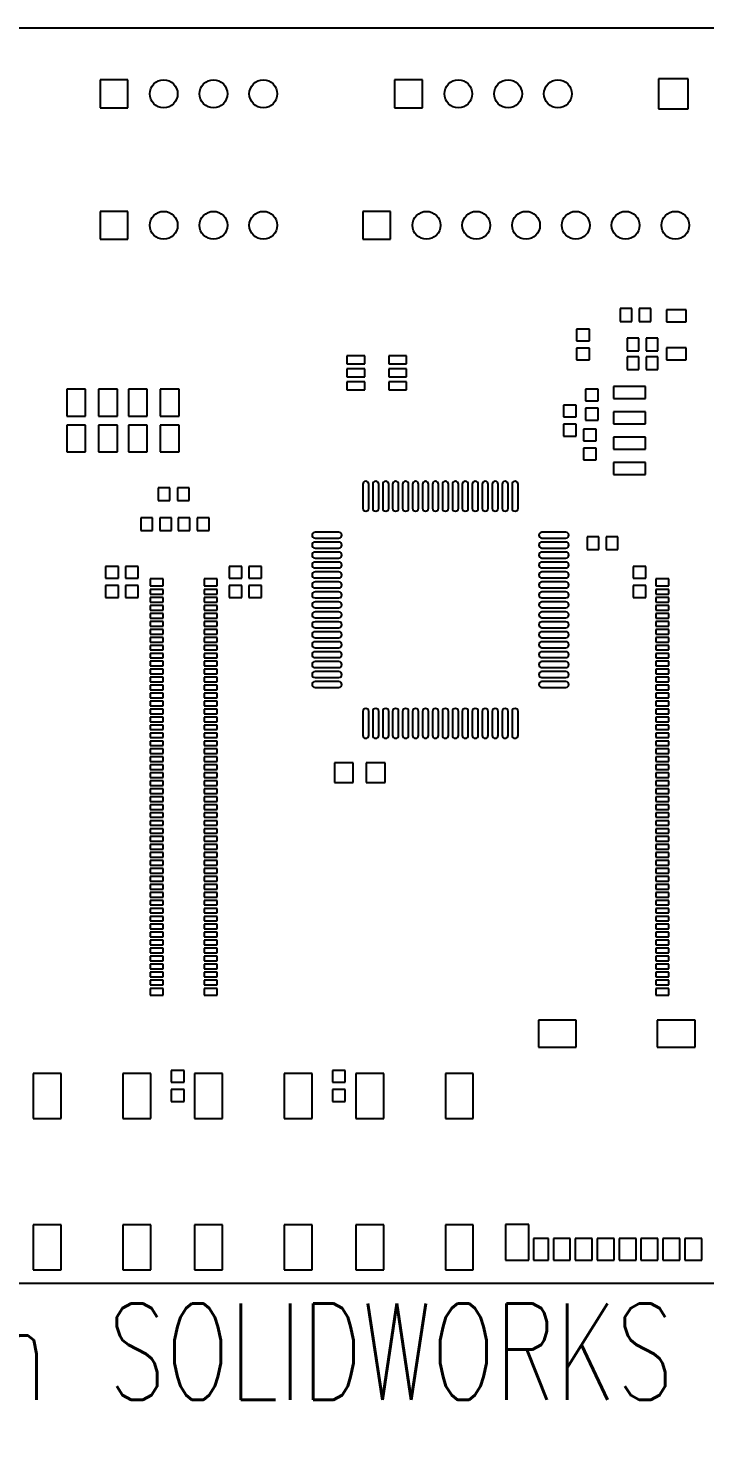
# Model space of a CAD drawing. Header units: millimetres. Extents: x -136 to 15, y -7 to 63.
# Drawn here: x -91.5 to -57.5, y -7.5 to 63 of the extents above; entities that cross this region are included whole.
import ezdxf

# ---------------------------------------------------------------- set-up
doc = ezdxf.new("R2010")
doc.units = ezdxf.units.MM
doc.styles.add('SLDTEXTSTYLE0', font='TXT', dxfattribs={"width": 0.7, "bigfont": 'bigfont'})

msp = doc.modelspace()

# ---------------------------------------------------------------- linework, layer by layer
at = {"color": 7, "linetype": 'Continuous', "lineweight": 25}
for p, q in [((-44.03, 63), (-99.604, 63.001)), ((-87.9, 60.4), (-87.9, 59)), ((-86.5, 60.4), (-87.9, 60.4)), ((-86.5, 59), (-86.5, 60.4)), ((-73.1, 60.4), (-73.1, 59)), ((-71.7, 60.4), (-73.1, 60.4)), ((-71.7, 59), (-71.7, 60.4)), ((-59.85, 60.45), (-59.85, 58.95)), ((-58.35, 60.45), (-59.85, 60.45)), ((-58.35, 58.95), (-58.35, 60.45)), ((-87.9, 59), (-86.5, 59)), ((-73.1, 59), (-71.7, 59)), ((-59.85, 58.95), (-58.35, 58.95)), ((-87.9, 53.8), (-87.9, 52.4)), ((-86.5, 53.8), (-87.9, 53.8)), ((-86.5, 52.4), (-86.5, 53.8)), ((-74.7, 53.8), (-74.7, 52.4)), ((-73.3, 53.8), (-74.7, 53.8)), ((-73.3, 52.4), (-73.3, 53.8)), ((-87.9, 52.4), (-86.5, 52.4)), ((-74.7, 52.4), (-73.3, 52.4)), ((-61.185, 48.92), (-61.775, 48.92)), ((-61.775, 48.92), (-61.775, 48.28)), ((-61.185, 48.28), (-61.185, 48.92)), ((-60.225, 48.92), (-60.815, 48.92)), ((-60.815, 48.92), (-60.815, 48.28)), ((-60.225, 48.28), (-60.225, 48.92)), ((-59.45, 48.85), (-59.45, 48.25)), ((-58.45, 48.85), (-59.45, 48.85)), ((-58.45, 48.25), (-58.45, 48.85)), ((-61.775, 48.28), (-61.185, 48.28)), ((-60.815, 48.28), (-60.225, 48.28)), ((-59.45, 48.25), (-58.45, 48.25)), ((-63.96, 47.895), (-63.96, 47.305)), ((-63.32, 47.895), (-63.96, 47.895)), ((-63.96, 47.305), (-63.32, 47.305)), ((-63.32, 47.305), (-63.32, 47.895)), ((-60.835, 47.44), (-61.425, 47.44)), ((-61.425, 47.44), (-61.425, 46.8)), ((-60.835, 46.8), (-60.835, 47.44)), ((-59.875, 47.44), (-60.465, 47.44)), ((-60.465, 47.44), (-60.465, 46.8)), ((-59.875, 46.8), (-59.875, 47.44)), ((-75.5, 46.55), (-75.5, 46.15)), ((-74.6, 46.55), (-75.5, 46.55)), ((-74.6, 46.15), (-74.6, 46.55)), ((-73.4, 46.55), (-73.4, 46.15)), ((-72.5, 46.55), (-73.4, 46.55)), ((-72.5, 46.15), (-72.5, 46.55)), ((-63.96, 46.935), (-63.96, 46.345)), ((-63.32, 46.935), (-63.96, 46.935)), ((-63.32, 46.345), (-63.32, 46.935)), ((-61.425, 46.8), (-60.835, 46.8)), ((-60.465, 46.8), (-59.875, 46.8)), ((-59.45, 46.95), (-59.45, 46.35)), ((-58.45, 46.95), (-59.45, 46.95)), ((-58.45, 46.35), (-58.45, 46.95)), ((-75.5, 46.15), (-74.6, 46.15)), ((-75.5, 45.9), (-75.5, 45.5)), ((-74.6, 45.9), (-75.5, 45.9)), ((-74.6, 45.5), (-74.6, 45.9)), ((-73.4, 46.15), (-72.5, 46.15)), ((-73.4, 45.9), (-73.4, 45.5)), ((-72.5, 45.9), (-73.4, 45.9)), ((-72.5, 45.5), (-72.5, 45.9)), ((-63.96, 46.345), (-63.32, 46.345)), ((-60.835, 46.5), (-61.425, 46.5)), ((-61.425, 46.5), (-61.425, 45.86)), ((-61.425, 45.86), (-60.835, 45.86)), ((-60.835, 45.86), (-60.835, 46.5)), ((-59.875, 46.5), (-60.465, 46.5)), ((-60.465, 46.5), (-60.465, 45.86)), ((-60.465, 45.86), (-59.875, 45.86)), ((-59.875, 45.86), (-59.875, 46.5)), ((-59.45, 46.35), (-58.45, 46.35)), ((-75.5, 45.5), (-74.6, 45.5)), ((-75.5, 45.25), (-75.5, 44.85)), ((-74.6, 45.25), (-75.5, 45.25)), ((-74.6, 44.85), (-74.6, 45.25)), ((-73.4, 45.5), (-72.5, 45.5)), ((-73.4, 45.25), (-73.4, 44.85)), ((-72.5, 45.25), (-73.4, 45.25)), ((-72.5, 44.85), (-72.5, 45.25)), ((-89.575, 44.875), (-89.575, 43.525)), ((-88.625, 44.875), (-89.575, 44.875)), ((-88.625, 43.525), (-88.625, 44.875)), ((-87.975, 44.875), (-87.975, 43.525)), ((-87.025, 44.875), (-87.975, 44.875)), ((-87.025, 43.525), (-87.025, 44.875)), ((-85.525, 44.875), (-86.475, 44.875)), ((-86.475, 44.875), (-86.475, 43.525)), ((-85.525, 43.525), (-85.525, 44.875)), ((-83.925, 44.875), (-84.875, 44.875)), ((-84.875, 44.875), (-84.875, 43.525)), ((-83.925, 43.525), (-83.925, 44.875)), ((-75.5, 44.85), (-74.6, 44.85)), ((-73.4, 44.85), (-72.5, 44.85)), ((-63.52, 44.875), (-63.52, 44.285)), ((-62.88, 44.875), (-63.52, 44.875)), ((-62.88, 44.285), (-62.88, 44.875)), ((-62.1, 45.005), (-62.1, 44.405)), ((-60.5, 45.005), (-62.1, 45.005)), ((-62.1, 44.405), (-60.5, 44.405)), ((-60.5, 44.405), (-60.5, 45.005)), ((-64.62, 44.075), (-64.62, 43.485)), ((-63.98, 44.075), (-64.62, 44.075)), ((-63.98, 43.485), (-63.98, 44.075)), ((-63.52, 44.285), (-62.88, 44.285)), ((-63.52, 43.915), (-63.52, 43.325)), ((-62.88, 43.915), (-63.52, 43.915)), ((-62.88, 43.325), (-62.88, 43.915)), ((-62.1, 43.735), (-62.1, 43.135)), ((-60.5, 43.735), (-62.1, 43.735)), ((-60.5, 43.135), (-60.5, 43.735)), ((-89.575, 43.525), (-88.625, 43.525)), ((-89.575, 43.075), (-89.575, 41.725)), ((-88.625, 43.075), (-89.575, 43.075)), ((-88.625, 41.725), (-88.625, 43.075)), ((-87.975, 43.525), (-87.025, 43.525)), ((-87.975, 43.075), (-87.975, 41.725)), ((-87.025, 43.075), (-87.975, 43.075)), ((-87.025, 41.725), (-87.025, 43.075)), ((-86.475, 43.525), (-85.525, 43.525)), ((-85.525, 43.075), (-86.475, 43.075)), ((-86.475, 43.075), (-86.475, 41.725)), ((-85.525, 41.725), (-85.525, 43.075)), ((-84.875, 43.525), (-83.925, 43.525)), ((-83.925, 43.075), (-84.875, 43.075)), ((-84.875, 43.075), (-84.875, 41.725)), ((-83.925, 41.725), (-83.925, 43.075)), ((-64.62, 43.485), (-63.98, 43.485)), ((-64.62, 43.115), (-64.62, 42.525)), ((-63.98, 43.115), (-64.62, 43.115)), ((-63.98, 42.525), (-63.98, 43.115)), ((-63.52, 43.325), (-62.88, 43.325)), ((-62.1, 43.135), (-60.5, 43.135)), ((-64.62, 42.525), (-63.98, 42.525)), ((-63.62, 42.875), (-63.62, 42.285)), ((-62.98, 42.875), (-63.62, 42.875)), ((-63.62, 42.285), (-62.98, 42.285)), ((-62.98, 42.285), (-62.98, 42.875)), ((-62.1, 42.465), (-62.1, 41.865)), ((-60.5, 42.465), (-62.1, 42.465)), ((-60.5, 41.865), (-60.5, 42.465)), ((-89.575, 41.725), (-88.625, 41.725)), ((-87.975, 41.725), (-87.025, 41.725)), ((-86.475, 41.725), (-85.525, 41.725)), ((-84.875, 41.725), (-83.925, 41.725)), ((-63.62, 41.915), (-63.62, 41.325)), ((-62.98, 41.915), (-63.62, 41.915)), ((-62.98, 41.325), (-62.98, 41.915)), ((-62.1, 41.865), (-60.5, 41.865)), ((-63.62, 41.325), (-62.98, 41.325)), ((-62.1, 41.195), (-62.1, 40.595)), ((-60.5, 41.195), (-62.1, 41.195)), ((-60.5, 40.595), (-60.5, 41.195)), ((-62.1, 40.595), (-60.5, 40.595)), ((-84.385, 39.92), (-84.975, 39.92)), ((-84.975, 39.92), (-84.975, 39.28)), ((-84.385, 39.28), (-84.385, 39.92)), ((-83.425, 39.92), (-84.015, 39.92)), ((-84.015, 39.92), (-84.015, 39.28)), ((-83.425, 39.28), (-83.425, 39.92)), ((-74.7, 40.1), (-74.7, 38.9)), ((-74.4, 38.9), (-74.4, 40.1)), ((-74.2, 40.1), (-74.2, 38.9)), ((-73.9, 38.9), (-73.9, 40.1)), ((-73.7, 40.1), (-73.7, 38.9)), ((-73.4, 38.9), (-73.4, 40.1)), ((-73.2, 40.1), (-73.2, 38.9)), ((-72.9, 38.9), (-72.9, 40.1)), ((-72.7, 40.1), (-72.7, 38.9)), ((-72.4, 38.9), (-72.4, 40.1)), ((-72.2, 40.1), (-72.2, 38.9)), ((-71.9, 38.9), (-71.9, 40.1)), ((-71.7, 40.1), (-71.7, 38.9)), ((-71.4, 38.9), (-71.4, 40.1)), ((-71.2, 40.1), (-71.2, 38.9)), ((-70.9, 38.9), (-70.9, 40.1)), ((-70.7, 40.1), (-70.7, 38.9)), ((-70.4, 38.9), (-70.4, 40.1)), ((-70.2, 40.1), (-70.2, 38.9)), ((-69.9, 38.9), (-69.9, 40.1)), ((-69.7, 40.1), (-69.7, 38.9)), ((-69.4, 38.9), (-69.4, 40.1)), ((-69.2, 40.1), (-69.2, 38.9)), ((-68.9, 38.9), (-68.9, 40.1)), ((-68.7, 40.1), (-68.7, 38.9)), ((-68.4, 38.9), (-68.4, 40.1)), ((-68.2, 40.1), (-68.2, 38.9)), ((-67.9, 38.9), (-67.9, 40.1)), ((-67.7, 40.1), (-67.7, 38.9)), ((-67.4, 38.9), (-67.4, 40.1)), ((-67.2, 40.1), (-67.2, 38.9)), ((-66.9, 38.9), (-66.9, 40.1)), ((-84.975, 39.28), (-84.385, 39.28)), ((-84.015, 39.28), (-83.425, 39.28)), ((-85.265, 38.42), (-85.855, 38.42)), ((-85.855, 38.42), (-85.855, 37.78)), ((-85.265, 37.78), (-85.265, 38.42)), ((-84.305, 38.42), (-84.895, 38.42)), ((-84.895, 38.42), (-84.895, 37.78)), ((-84.305, 37.78), (-84.305, 38.42)), ((-83.385, 38.42), (-83.975, 38.42)), ((-83.975, 38.42), (-83.975, 37.78)), ((-83.385, 37.78), (-83.385, 38.42)), ((-82.425, 38.42), (-83.015, 38.42)), ((-83.015, 38.42), (-83.015, 37.78)), ((-82.425, 37.78), (-82.425, 38.42)), ((-85.855, 37.78), (-85.265, 37.78)), ((-84.895, 37.78), (-84.305, 37.78)), ((-83.975, 37.78), (-83.385, 37.78)), ((-83.015, 37.78), (-82.425, 37.78)), ((-75.9, 37.7), (-77.1, 37.7)), ((-77.1, 37.4), (-75.9, 37.4)), ((-64.5, 37.7), (-65.7, 37.7)), ((-65.7, 37.4), (-64.5, 37.4)), ((-62.845, 37.47), (-63.435, 37.47)), ((-63.435, 37.47), (-63.435, 36.83)), ((-62.845, 36.83), (-62.845, 37.47)), ((-61.885, 37.47), (-62.475, 37.47)), ((-62.475, 37.47), (-62.475, 36.83)), ((-61.885, 36.83), (-61.885, 37.47)), ((-75.9, 37.2), (-77.1, 37.2)), ((-77.1, 36.9), (-75.9, 36.9)), ((-75.9, 36.7), (-77.1, 36.7)), ((-64.5, 37.2), (-65.7, 37.2)), ((-65.7, 36.9), (-64.5, 36.9)), ((-64.5, 36.7), (-65.7, 36.7)), ((-63.435, 36.83), (-62.845, 36.83)), ((-62.475, 36.83), (-61.885, 36.83)), ((-87.62, 35.975), (-87.62, 35.385)), ((-86.98, 35.975), (-87.62, 35.975)), ((-86.98, 35.385), (-86.98, 35.975)), ((-86.62, 35.975), (-86.62, 35.385)), ((-85.98, 35.975), (-86.62, 35.975)), ((-85.98, 35.385), (-85.98, 35.975)), ((-81.42, 35.975), (-81.42, 35.385)), ((-80.78, 35.975), (-81.42, 35.975)), ((-80.78, 35.385), (-80.78, 35.975)), ((-80.42, 35.975), (-80.42, 35.385)), ((-79.78, 35.975), (-80.42, 35.975)), ((-79.78, 35.385), (-79.78, 35.975)), ((-77.1, 36.4), (-75.9, 36.4)), ((-75.9, 36.2), (-77.1, 36.2)), ((-65.7, 36.4), (-64.5, 36.4)), ((-64.5, 36.2), (-65.7, 36.2)), ((-61.12, 35.975), (-61.12, 35.385)), ((-60.48, 35.975), (-61.12, 35.975)), ((-60.48, 35.385), (-60.48, 35.975)), ((-87.62, 35.385), (-86.98, 35.385)), ((-86.62, 35.385), (-85.98, 35.385)), ((-85.385, 35.35), (-85.385, 35)), ((-84.725, 35.35), (-85.385, 35.35)), ((-84.725, 35), (-84.725, 35.35)), ((-82.675, 35.35), (-82.675, 35)), ((-82.015, 35.35), (-82.675, 35.35)), ((-82.015, 35), (-82.015, 35.35)), ((-81.42, 35.385), (-80.78, 35.385)), ((-80.42, 35.385), (-79.78, 35.385)), ((-77.1, 35.9), (-75.9, 35.9)), ((-75.9, 35.7), (-77.1, 35.7)), ((-77.1, 35.4), (-75.9, 35.4)), ((-65.7, 35.9), (-64.5, 35.9)), ((-64.5, 35.7), (-65.7, 35.7)), ((-65.7, 35.4), (-64.5, 35.4)), ((-61.12, 35.385), (-60.48, 35.385)), ((-59.985, 35.35), (-59.985, 35)), ((-59.325, 35.35), (-59.985, 35.35)), ((-59.325, 35), (-59.325, 35.35)), ((-87.62, 35.015), (-87.62, 34.425)), ((-86.98, 35.015), (-87.62, 35.015)), ((-86.98, 34.425), (-86.98, 35.015)), ((-86.62, 35.015), (-86.62, 34.425)), ((-85.98, 35.015), (-86.62, 35.015)), ((-85.98, 34.425), (-85.98, 35.015)), ((-85.385, 35), (-84.725, 35)), ((-85.385, 34.815), (-85.385, 34.585)), ((-84.725, 34.815), (-85.385, 34.815)), ((-85.385, 34.585), (-84.725, 34.585)), ((-84.725, 34.585), (-84.725, 34.815)), ((-82.675, 35), (-82.015, 35)), ((-82.675, 34.815), (-82.675, 34.585)), ((-82.015, 34.815), (-82.675, 34.815)), ((-82.675, 34.585), (-82.015, 34.585)), ((-82.015, 34.585), (-82.015, 34.815)), ((-81.42, 35.015), (-81.42, 34.425)), ((-80.78, 35.015), (-81.42, 35.015)), ((-80.78, 34.425), (-80.78, 35.015)), ((-80.42, 35.015), (-80.42, 34.425)), ((-79.78, 35.015), (-80.42, 35.015)), ((-79.78, 34.425), (-79.78, 35.015)), ((-75.9, 35.2), (-77.1, 35.2)), ((-77.1, 34.9), (-75.9, 34.9)), ((-75.9, 34.7), (-77.1, 34.7)), ((-64.5, 35.2), (-65.7, 35.2)), ((-65.7, 34.9), (-64.5, 34.9)), ((-64.5, 34.7), (-65.7, 34.7)), ((-61.12, 35.015), (-61.12, 34.425)), ((-60.48, 35.015), (-61.12, 35.015)), ((-60.48, 34.425), (-60.48, 35.015)), ((-59.985, 35), (-59.325, 35)), ((-59.985, 34.815), (-59.985, 34.585)), ((-59.325, 34.815), (-59.985, 34.815)), ((-59.985, 34.585), (-59.325, 34.585)), ((-59.325, 34.585), (-59.325, 34.815)), ((-87.62, 34.425), (-86.98, 34.425)), ((-86.62, 34.425), (-85.98, 34.425)), ((-85.385, 34.415), (-85.385, 34.185)), ((-84.725, 34.415), (-85.385, 34.415)), ((-85.385, 34.185), (-84.725, 34.185)), ((-85.385, 34.015), (-85.385, 33.785)), ((-84.725, 34.015), (-85.385, 34.015)), ((-84.725, 34.185), (-84.725, 34.415)), ((-84.725, 33.785), (-84.725, 34.015)), ((-82.675, 34.415), (-82.675, 34.185)), ((-82.015, 34.415), (-82.675, 34.415)), ((-82.675, 34.185), (-82.015, 34.185)), ((-82.675, 34.015), (-82.675, 33.785)), ((-82.015, 34.015), (-82.675, 34.015)), ((-82.015, 34.185), (-82.015, 34.415)), ((-82.015, 33.785), (-82.015, 34.015)), ((-81.42, 34.425), (-80.78, 34.425)), ((-80.42, 34.425), (-79.78, 34.425)), ((-77.1, 34.4), (-75.9, 34.4)), ((-75.9, 34.2), (-77.1, 34.2)), ((-77.1, 33.9), (-75.9, 33.9)), ((-65.7, 34.4), (-64.5, 34.4)), ((-64.5, 34.2), (-65.7, 34.2)), ((-65.7, 33.9), (-64.5, 33.9)), ((-61.12, 34.425), (-60.48, 34.425)), ((-59.985, 34.415), (-59.985, 34.185)), ((-59.325, 34.415), (-59.985, 34.415)), ((-59.985, 34.185), (-59.325, 34.185)), ((-59.985, 34.015), (-59.985, 33.785)), ((-59.325, 34.015), (-59.985, 34.015)), ((-59.325, 34.185), (-59.325, 34.415)), ((-59.325, 33.785), (-59.325, 34.015)), ((-85.385, 33.785), (-84.725, 33.785)), ((-85.385, 33.615), (-85.385, 33.385)), ((-84.725, 33.615), (-85.385, 33.615)), ((-85.385, 33.385), (-84.725, 33.385)), ((-85.385, 33.215), (-85.385, 32.985)), ((-84.725, 33.215), (-85.385, 33.215)), ((-84.725, 33.385), (-84.725, 33.615)), ((-84.725, 32.985), (-84.725, 33.215)), ((-82.675, 33.785), (-82.015, 33.785)), ((-82.675, 33.615), (-82.675, 33.385)), ((-82.015, 33.615), (-82.675, 33.615)), ((-82.675, 33.385), (-82.015, 33.385)), ((-82.675, 33.215), (-82.675, 32.985)), ((-82.015, 33.215), (-82.675, 33.215)), ((-82.015, 33.385), (-82.015, 33.615)), ((-82.015, 32.985), (-82.015, 33.215)), ((-75.9, 33.7), (-77.1, 33.7)), ((-77.1, 33.4), (-75.9, 33.4)), ((-75.9, 33.2), (-77.1, 33.2)), ((-64.5, 33.7), (-65.7, 33.7)), ((-65.7, 33.4), (-64.5, 33.4)), ((-64.5, 33.2), (-65.7, 33.2)), ((-59.985, 33.785), (-59.325, 33.785)), ((-59.985, 33.615), (-59.985, 33.385)), ((-59.325, 33.615), (-59.985, 33.615)), ((-59.985, 33.385), (-59.325, 33.385)), ((-59.985, 33.215), (-59.985, 32.985)), ((-59.325, 33.215), (-59.985, 33.215)), ((-59.325, 33.385), (-59.325, 33.615)), ((-59.325, 32.985), (-59.325, 33.215)), ((-85.385, 32.985), (-84.725, 32.985)), ((-85.385, 32.815), (-85.385, 32.585)), ((-84.725, 32.815), (-85.385, 32.815)), ((-85.385, 32.585), (-84.725, 32.585)), ((-85.385, 32.415), (-85.385, 32.185)), ((-84.725, 32.415), (-85.385, 32.415)), ((-84.725, 32.585), (-84.725, 32.815)), ((-84.725, 32.185), (-84.725, 32.415)), ((-82.675, 32.985), (-82.015, 32.985)), ((-82.675, 32.815), (-82.675, 32.585)), ((-82.015, 32.815), (-82.675, 32.815)), ((-82.675, 32.585), (-82.015, 32.585)), ((-82.675, 32.415), (-82.675, 32.185)), ((-82.015, 32.415), (-82.675, 32.415)), ((-82.015, 32.585), (-82.015, 32.815)), ((-82.015, 32.185), (-82.015, 32.415)), ((-77.1, 32.9), (-75.9, 32.9)), ((-75.9, 32.7), (-77.1, 32.7)), ((-65.7, 32.9), (-64.5, 32.9)), ((-64.5, 32.7), (-65.7, 32.7)), ((-59.985, 32.985), (-59.325, 32.985)), ((-59.985, 32.815), (-59.985, 32.585)), ((-59.325, 32.815), (-59.985, 32.815)), ((-59.985, 32.585), (-59.325, 32.585)), ((-59.985, 32.415), (-59.985, 32.185)), ((-59.325, 32.415), (-59.985, 32.415)), ((-59.325, 32.585), (-59.325, 32.815)), ((-59.325, 32.185), (-59.325, 32.415)), ((-85.385, 32.185), (-84.725, 32.185)), ((-85.385, 32.015), (-85.385, 31.785)), ((-84.725, 32.015), (-85.385, 32.015)), ((-85.385, 31.785), (-84.725, 31.785)), ((-84.725, 31.785), (-84.725, 32.015)), ((-82.675, 32.185), (-82.015, 32.185)), ((-82.675, 32.015), (-82.675, 31.785)), ((-82.015, 32.015), (-82.675, 32.015)), ((-82.675, 31.785), (-82.015, 31.785)), ((-82.015, 31.785), (-82.015, 32.015)), ((-77.1, 32.4), (-75.9, 32.4)), ((-75.9, 32.2), (-77.1, 32.2)), ((-77.1, 31.9), (-75.9, 31.9)), ((-65.7, 32.4), (-64.5, 32.4)), ((-64.5, 32.2), (-65.7, 32.2)), ((-65.7, 31.9), (-64.5, 31.9)), ((-59.985, 32.185), (-59.325, 32.185)), ((-59.985, 32.015), (-59.985, 31.785)), ((-59.325, 32.015), (-59.985, 32.015)), ((-59.985, 31.785), (-59.325, 31.785)), ((-59.325, 31.785), (-59.325, 32.015)), ((-85.385, 31.615), (-85.385, 31.385)), ((-84.725, 31.615), (-85.385, 31.615)), ((-85.385, 31.385), (-84.725, 31.385)), ((-85.385, 31.215), (-85.385, 30.985)), ((-84.725, 31.215), (-85.385, 31.215)), ((-84.725, 31.385), (-84.725, 31.615)), ((-84.725, 30.985), (-84.725, 31.215)), ((-82.675, 31.615), (-82.675, 31.385)), ((-82.015, 31.615), (-82.675, 31.615)), ((-82.675, 31.385), (-82.015, 31.385)), ((-82.675, 31.215), (-82.675, 30.985)), ((-82.015, 31.215), (-82.675, 31.215)), ((-82.015, 31.385), (-82.015, 31.615)), ((-82.015, 30.985), (-82.015, 31.215)), ((-75.9, 31.7), (-77.1, 31.7)), ((-77.1, 31.4), (-75.9, 31.4)), ((-75.9, 31.2), (-77.1, 31.2)), ((-64.5, 31.7), (-65.7, 31.7)), ((-65.7, 31.4), (-64.5, 31.4)), ((-64.5, 31.2), (-65.7, 31.2)), ((-59.985, 31.615), (-59.985, 31.385)), ((-59.325, 31.615), (-59.985, 31.615)), ((-59.985, 31.385), (-59.325, 31.385)), ((-59.985, 31.215), (-59.985, 30.985)), ((-59.325, 31.215), (-59.985, 31.215)), ((-59.325, 31.385), (-59.325, 31.615)), ((-59.325, 30.985), (-59.325, 31.215)), ((-85.385, 30.985), (-84.725, 30.985)), ((-85.385, 30.815), (-85.385, 30.585)), ((-84.725, 30.815), (-85.385, 30.815)), ((-85.385, 30.585), (-84.725, 30.585)), ((-85.385, 30.415), (-85.385, 30.185)), ((-84.725, 30.415), (-85.385, 30.415)), ((-84.725, 30.585), (-84.725, 30.815)), ((-84.725, 30.185), (-84.725, 30.415)), ((-82.675, 30.985), (-82.015, 30.985)), ((-82.675, 30.815), (-82.675, 30.585)), ((-82.015, 30.815), (-82.675, 30.815)), ((-82.675, 30.585), (-82.015, 30.585)), ((-82.675, 30.415), (-82.675, 30.185)), ((-82.015, 30.415), (-82.675, 30.415)), ((-82.015, 30.585), (-82.015, 30.815)), ((-82.015, 30.185), (-82.015, 30.415)), ((-77.1, 30.9), (-75.9, 30.9)), ((-75.9, 30.7), (-77.1, 30.7)), ((-77.1, 30.4), (-75.9, 30.4)), ((-65.7, 30.9), (-64.5, 30.9)), ((-64.5, 30.7), (-65.7, 30.7)), ((-65.7, 30.4), (-64.5, 30.4)), ((-59.985, 30.985), (-59.325, 30.985)), ((-59.985, 30.815), (-59.985, 30.585)), ((-59.325, 30.815), (-59.985, 30.815)), ((-59.985, 30.585), (-59.325, 30.585)), ((-59.985, 30.415), (-59.985, 30.185)), ((-59.325, 30.415), (-59.985, 30.415)), ((-59.325, 30.585), (-59.325, 30.815)), ((-59.325, 30.185), (-59.325, 30.415)), ((-85.385, 30.185), (-84.725, 30.185)), ((-85.385, 30.015), (-85.385, 29.785)), ((-84.725, 30.015), (-85.385, 30.015)), ((-85.385, 29.785), (-84.725, 29.785)), ((-85.385, 29.615), (-85.385, 29.385)), ((-84.725, 29.615), (-85.385, 29.615)), ((-84.725, 29.785), (-84.725, 30.015)), ((-84.725, 29.385), (-84.725, 29.615)), ((-82.675, 30.185), (-82.015, 30.185)), ((-82.675, 30.015), (-82.675, 29.785)), ((-82.015, 30.015), (-82.675, 30.015)), ((-82.675, 29.785), (-82.015, 29.785)), ((-82.675, 29.615), (-82.675, 29.385)), ((-82.015, 29.615), (-82.675, 29.615)), ((-82.015, 29.785), (-82.015, 30.015)), ((-82.015, 29.385), (-82.015, 29.615)), ((-75.9, 30.2), (-77.1, 30.2)), ((-77.1, 29.9), (-75.9, 29.9)), ((-64.5, 30.2), (-65.7, 30.2)), ((-65.7, 29.9), (-64.5, 29.9)), ((-59.985, 30.185), (-59.325, 30.185)), ((-59.985, 30.015), (-59.985, 29.785)), ((-59.325, 30.015), (-59.985, 30.015)), ((-59.985, 29.785), (-59.325, 29.785)), ((-59.985, 29.615), (-59.985, 29.385)), ((-59.325, 29.615), (-59.985, 29.615)), ((-59.325, 29.785), (-59.325, 30.015)), ((-59.325, 29.385), (-59.325, 29.615)), ((-85.385, 29.385), (-84.725, 29.385)), ((-85.385, 29.215), (-85.385, 28.985)), ((-84.725, 29.215), (-85.385, 29.215)), ((-85.385, 28.985), (-84.725, 28.985)), ((-84.725, 28.985), (-84.725, 29.215)), ((-82.675, 29.385), (-82.015, 29.385)), ((-82.675, 29.215), (-82.675, 28.985)), ((-82.015, 29.215), (-82.675, 29.215)), ((-82.675, 28.985), (-82.015, 28.985)), ((-82.015, 28.985), (-82.015, 29.215)), ((-59.985, 29.385), (-59.325, 29.385)), ((-59.985, 29.215), (-59.985, 28.985)), ((-59.325, 29.215), (-59.985, 29.215)), ((-59.985, 28.985), (-59.325, 28.985)), ((-59.325, 28.985), (-59.325, 29.215)), ((-85.385, 28.815), (-85.385, 28.585)), ((-84.725, 28.815), (-85.385, 28.815)), ((-85.385, 28.585), (-84.725, 28.585)), ((-85.385, 28.415), (-85.385, 28.185)), ((-84.725, 28.415), (-85.385, 28.415)), ((-84.725, 28.585), (-84.725, 28.815)), ((-84.725, 28.185), (-84.725, 28.415)), ((-82.675, 28.815), (-82.675, 28.585)), ((-82.015, 28.815), (-82.675, 28.815)), ((-82.675, 28.585), (-82.015, 28.585)), ((-82.675, 28.415), (-82.675, 28.185)), ((-82.015, 28.415), (-82.675, 28.415)), ((-82.015, 28.585), (-82.015, 28.815)), ((-82.015, 28.185), (-82.015, 28.415)), ((-74.7, 28.7), (-74.7, 27.5)), ((-74.4, 27.5), (-74.4, 28.7)), ((-74.2, 28.7), (-74.2, 27.5)), ((-73.9, 27.5), (-73.9, 28.7)), ((-73.7, 28.7), (-73.7, 27.5)), ((-73.4, 27.5), (-73.4, 28.7)), ((-73.2, 28.7), (-73.2, 27.5)), ((-72.9, 27.5), (-72.9, 28.7)), ((-72.7, 28.7), (-72.7, 27.5)), ((-72.4, 27.5), (-72.4, 28.7)), ((-72.2, 28.7), (-72.2, 27.5)), ((-71.9, 27.5), (-71.9, 28.7)), ((-71.7, 28.7), (-71.7, 27.5)), ((-71.4, 27.5), (-71.4, 28.7)), ((-71.2, 28.7), (-71.2, 27.5)), ((-70.9, 27.5), (-70.9, 28.7)), ((-70.7, 28.7), (-70.7, 27.5)), ((-70.4, 27.5), (-70.4, 28.7)), ((-70.2, 28.7), (-70.2, 27.5)), ((-69.9, 27.5), (-69.9, 28.7)), ((-69.7, 28.7), (-69.7, 27.5)), ((-69.4, 27.5), (-69.4, 28.7)), ((-69.2, 28.7), (-69.2, 27.5)), ((-68.9, 27.5), (-68.9, 28.7)), ((-68.7, 28.7), (-68.7, 27.5)), ((-68.4, 27.5), (-68.4, 28.7)), ((-68.2, 28.7), (-68.2, 27.5)), ((-67.9, 27.5), (-67.9, 28.7)), ((-67.7, 28.7), (-67.7, 27.5)), ((-67.4, 27.5), (-67.4, 28.7)), ((-67.2, 28.7), (-67.2, 27.5)), ((-66.9, 27.5), (-66.9, 28.7)), ((-59.985, 28.815), (-59.985, 28.585)), ((-59.325, 28.815), (-59.985, 28.815)), ((-59.985, 28.585), (-59.325, 28.585)), ((-59.985, 28.415), (-59.985, 28.185)), ((-59.325, 28.415), (-59.985, 28.415)), ((-59.325, 28.585), (-59.325, 28.815)), ((-59.325, 28.185), (-59.325, 28.415)), ((-85.385, 28.185), (-84.725, 28.185)), ((-85.385, 28.015), (-85.385, 27.785)), ((-84.725, 28.015), (-85.385, 28.015)), ((-85.385, 27.785), (-84.725, 27.785)), ((-85.385, 27.615), (-85.385, 27.385)), ((-84.725, 27.615), (-85.385, 27.615)), ((-84.725, 27.785), (-84.725, 28.015)), ((-84.725, 27.385), (-84.725, 27.615)), ((-82.675, 28.185), (-82.015, 28.185)), ((-82.675, 28.015), (-82.675, 27.785)), ((-82.015, 28.015), (-82.675, 28.015)), ((-82.675, 27.785), (-82.015, 27.785)), ((-82.675, 27.615), (-82.675, 27.385)), ((-82.015, 27.615), (-82.675, 27.615)), ((-82.015, 27.785), (-82.015, 28.015)), ((-82.015, 27.385), (-82.015, 27.615)), ((-59.985, 28.185), (-59.325, 28.185)), ((-59.985, 28.015), (-59.985, 27.785)), ((-59.325, 28.015), (-59.985, 28.015)), ((-59.985, 27.785), (-59.325, 27.785)), ((-59.985, 27.615), (-59.985, 27.385)), ((-59.325, 27.615), (-59.985, 27.615)), ((-59.325, 27.785), (-59.325, 28.015)), ((-59.325, 27.385), (-59.325, 27.615)), ((-85.385, 27.385), (-84.725, 27.385)), ((-85.385, 27.215), (-85.385, 26.985)), ((-84.725, 27.215), (-85.385, 27.215)), ((-85.385, 26.985), (-84.725, 26.985)), ((-85.385, 26.815), (-85.385, 26.585)), ((-84.725, 26.815), (-85.385, 26.815)), ((-84.725, 26.985), (-84.725, 27.215)), ((-84.725, 26.585), (-84.725, 26.815)), ((-82.675, 27.385), (-82.015, 27.385)), ((-82.675, 27.215), (-82.675, 26.985)), ((-82.015, 27.215), (-82.675, 27.215)), ((-82.675, 26.985), (-82.015, 26.985)), ((-82.675, 26.815), (-82.675, 26.585)), ((-82.015, 26.815), (-82.675, 26.815)), ((-82.015, 26.985), (-82.015, 27.215)), ((-82.015, 26.585), (-82.015, 26.815)), ((-59.985, 27.385), (-59.325, 27.385)), ((-59.985, 27.215), (-59.985, 26.985)), ((-59.325, 27.215), (-59.985, 27.215)), ((-59.985, 26.985), (-59.325, 26.985)), ((-59.985, 26.815), (-59.985, 26.585)), ((-59.325, 26.815), (-59.985, 26.815)), ((-59.325, 26.985), (-59.325, 27.215)), ((-59.325, 26.585), (-59.325, 26.815)), ((-85.385, 26.585), (-84.725, 26.585)), ((-85.385, 26.415), (-85.385, 26.185)), ((-84.725, 26.415), (-85.385, 26.415)), ((-85.385, 26.185), (-84.725, 26.185)), ((-84.725, 26.185), (-84.725, 26.415)), ((-82.675, 26.585), (-82.015, 26.585)), ((-82.675, 26.415), (-82.675, 26.185)), ((-82.015, 26.415), (-82.675, 26.415)), ((-82.675, 26.185), (-82.015, 26.185)), ((-82.015, 26.185), (-82.015, 26.415)), ((-76.128, 26.125), (-76.128, 25.125)), ((-75.178, 26.125), (-76.128, 26.125)), ((-75.178, 25.125), (-75.178, 26.125)), ((-74.528, 26.125), (-74.528, 25.125)), ((-73.578, 26.125), (-74.528, 26.125)), ((-73.578, 25.125), (-73.578, 26.125)), ((-59.985, 26.585), (-59.325, 26.585)), ((-59.985, 26.415), (-59.985, 26.185)), ((-59.325, 26.415), (-59.985, 26.415)), ((-59.985, 26.185), (-59.325, 26.185)), ((-59.325, 26.185), (-59.325, 26.415)), ((-85.385, 26.015), (-85.385, 25.785)), ((-84.725, 26.015), (-85.385, 26.015)), ((-85.385, 25.785), (-84.725, 25.785)), ((-85.385, 25.615), (-85.385, 25.385)), ((-84.725, 25.615), (-85.385, 25.615)), ((-85.385, 25.385), (-84.725, 25.385)), ((-84.725, 25.785), (-84.725, 26.015)), ((-84.725, 25.385), (-84.725, 25.615)), ((-82.675, 26.015), (-82.675, 25.785)), ((-82.015, 26.015), (-82.675, 26.015)), ((-82.675, 25.785), (-82.015, 25.785)), ((-82.675, 25.615), (-82.675, 25.385)), ((-82.015, 25.615), (-82.675, 25.615)), ((-82.675, 25.385), (-82.015, 25.385)), ((-82.015, 25.785), (-82.015, 26.015)), ((-82.015, 25.385), (-82.015, 25.615)), ((-59.985, 26.015), (-59.985, 25.785)), ((-59.325, 26.015), (-59.985, 26.015)), ((-59.985, 25.785), (-59.325, 25.785)), ((-59.985, 25.615), (-59.985, 25.385)), ((-59.325, 25.615), (-59.985, 25.615)), ((-59.985, 25.385), (-59.325, 25.385)), ((-59.325, 25.785), (-59.325, 26.015)), ((-59.325, 25.385), (-59.325, 25.615)), ((-85.385, 25.215), (-85.385, 24.985)), ((-84.725, 25.215), (-85.385, 25.215)), ((-85.385, 24.985), (-84.725, 24.985)), ((-85.385, 24.815), (-85.385, 24.585)), ((-84.725, 24.815), (-85.385, 24.815)), ((-84.725, 24.985), (-84.725, 25.215)), ((-84.725, 24.585), (-84.725, 24.815)), ((-82.675, 25.215), (-82.675, 24.985)), ((-82.015, 25.215), (-82.675, 25.215)), ((-82.675, 24.985), (-82.015, 24.985)), ((-82.675, 24.815), (-82.675, 24.585)), ((-82.015, 24.815), (-82.675, 24.815)), ((-82.015, 24.985), (-82.015, 25.215)), ((-82.015, 24.585), (-82.015, 24.815)), ((-76.128, 25.125), (-75.178, 25.125)), ((-74.528, 25.125), (-73.578, 25.125)), ((-59.985, 25.215), (-59.985, 24.985)), ((-59.325, 25.215), (-59.985, 25.215)), ((-59.985, 24.985), (-59.325, 24.985)), ((-59.985, 24.815), (-59.985, 24.585)), ((-59.325, 24.815), (-59.985, 24.815)), ((-59.325, 24.985), (-59.325, 25.215)), ((-59.325, 24.585), (-59.325, 24.815)), ((-85.385, 24.585), (-84.725, 24.585)), ((-85.385, 24.415), (-85.385, 24.185)), ((-84.725, 24.415), (-85.385, 24.415)), ((-85.385, 24.185), (-84.725, 24.185)), ((-85.385, 24.015), (-85.385, 23.785)), ((-84.725, 24.015), (-85.385, 24.015)), ((-84.725, 24.185), (-84.725, 24.415)), ((-84.725, 23.785), (-84.725, 24.015)), ((-82.675, 24.585), (-82.015, 24.585)), ((-82.675, 24.415), (-82.675, 24.185)), ((-82.015, 24.415), (-82.675, 24.415)), ((-82.675, 24.185), (-82.015, 24.185)), ((-82.675, 24.015), (-82.675, 23.785)), ((-82.015, 24.015), (-82.675, 24.015)), ((-82.015, 24.185), (-82.015, 24.415)), ((-82.015, 23.785), (-82.015, 24.015)), ((-59.985, 24.585), (-59.325, 24.585)), ((-59.985, 24.415), (-59.985, 24.185)), ((-59.325, 24.415), (-59.985, 24.415)), ((-59.985, 24.185), (-59.325, 24.185)), ((-59.985, 24.015), (-59.985, 23.785)), ((-59.325, 24.015), (-59.985, 24.015)), ((-59.325, 24.185), (-59.325, 24.415)), ((-59.325, 23.785), (-59.325, 24.015)), ((-85.385, 23.785), (-84.725, 23.785)), ((-85.385, 23.615), (-85.385, 23.385)), ((-84.725, 23.615), (-85.385, 23.615)), ((-85.385, 23.385), (-84.725, 23.385)), ((-84.725, 23.385), (-84.725, 23.615)), ((-82.675, 23.785), (-82.015, 23.785)), ((-82.675, 23.615), (-82.675, 23.385)), ((-82.015, 23.615), (-82.675, 23.615)), ((-82.675, 23.385), (-82.015, 23.385)), ((-82.015, 23.385), (-82.015, 23.615)), ((-59.985, 23.785), (-59.325, 23.785)), ((-59.985, 23.615), (-59.985, 23.385)), ((-59.325, 23.615), (-59.985, 23.615)), ((-59.985, 23.385), (-59.325, 23.385)), ((-59.325, 23.385), (-59.325, 23.615)), ((-85.385, 23.215), (-85.385, 22.985)), ((-84.725, 23.215), (-85.385, 23.215)), ((-85.385, 22.985), (-84.725, 22.985)), ((-85.385, 22.815), (-85.385, 22.585)), ((-84.725, 22.815), (-85.385, 22.815)), ((-85.385, 22.585), (-84.725, 22.585)), ((-84.725, 22.985), (-84.725, 23.215)), ((-84.725, 22.585), (-84.725, 22.815)), ((-82.675, 23.215), (-82.675, 22.985)), ((-82.015, 23.215), (-82.675, 23.215)), ((-82.675, 22.985), (-82.015, 22.985)), ((-82.675, 22.815), (-82.675, 22.585)), ((-82.015, 22.815), (-82.675, 22.815)), ((-82.675, 22.585), (-82.015, 22.585)), ((-82.015, 22.985), (-82.015, 23.215)), ((-82.015, 22.585), (-82.015, 22.815)), ((-59.985, 23.215), (-59.985, 22.985)), ((-59.325, 23.215), (-59.985, 23.215)), ((-59.985, 22.985), (-59.325, 22.985)), ((-59.985, 22.815), (-59.985, 22.585)), ((-59.325, 22.815), (-59.985, 22.815)), ((-59.985, 22.585), (-59.325, 22.585)), ((-59.325, 22.985), (-59.325, 23.215)), ((-59.325, 22.585), (-59.325, 22.815)), ((-85.385, 22.415), (-85.385, 22.185)), ((-84.725, 22.415), (-85.385, 22.415)), ((-85.385, 22.185), (-84.725, 22.185)), ((-85.385, 22.015), (-85.385, 21.785)), ((-84.725, 22.015), (-85.385, 22.015)), ((-84.725, 22.185), (-84.725, 22.415)), ((-84.725, 21.785), (-84.725, 22.015)), ((-82.675, 22.415), (-82.675, 22.185)), ((-82.015, 22.415), (-82.675, 22.415)), ((-82.675, 22.185), (-82.015, 22.185)), ((-82.675, 22.015), (-82.675, 21.785)), ((-82.015, 22.015), (-82.675, 22.015)), ((-82.015, 22.185), (-82.015, 22.415)), ((-82.015, 21.785), (-82.015, 22.015)), ((-59.985, 22.415), (-59.985, 22.185)), ((-59.325, 22.415), (-59.985, 22.415)), ((-59.985, 22.185), (-59.325, 22.185)), ((-59.985, 22.015), (-59.985, 21.785)), ((-59.325, 22.015), (-59.985, 22.015)), ((-59.325, 22.185), (-59.325, 22.415)), ((-59.325, 21.785), (-59.325, 22.015)), ((-85.385, 21.785), (-84.725, 21.785)), ((-85.385, 21.615), (-85.385, 21.385)), ((-84.725, 21.615), (-85.385, 21.615)), ((-85.385, 21.385), (-84.725, 21.385)), ((-85.385, 21.215), (-85.385, 20.985)), ((-84.725, 21.215), (-85.385, 21.215)), ((-84.725, 21.385), (-84.725, 21.615)), ((-84.725, 20.985), (-84.725, 21.215)), ((-82.675, 21.785), (-82.015, 21.785)), ((-82.675, 21.615), (-82.675, 21.385)), ((-82.015, 21.615), (-82.675, 21.615)), ((-82.675, 21.385), (-82.015, 21.385)), ((-82.675, 21.215), (-82.675, 20.985)), ((-82.015, 21.215), (-82.675, 21.215)), ((-82.015, 21.385), (-82.015, 21.615)), ((-82.015, 20.985), (-82.015, 21.215)), ((-59.985, 21.785), (-59.325, 21.785)), ((-59.985, 21.615), (-59.985, 21.385)), ((-59.325, 21.615), (-59.985, 21.615)), ((-59.985, 21.385), (-59.325, 21.385)), ((-59.985, 21.215), (-59.985, 20.985)), ((-59.325, 21.215), (-59.985, 21.215)), ((-59.325, 21.385), (-59.325, 21.615)), ((-59.325, 20.985), (-59.325, 21.215)), ((-85.385, 20.985), (-84.725, 20.985)), ((-85.385, 20.815), (-85.385, 20.585)), ((-84.725, 20.815), (-85.385, 20.815)), ((-85.385, 20.585), (-84.725, 20.585)), ((-84.725, 20.585), (-84.725, 20.815)), ((-82.675, 20.985), (-82.015, 20.985)), ((-82.675, 20.815), (-82.675, 20.585)), ((-82.015, 20.815), (-82.675, 20.815)), ((-82.675, 20.585), (-82.015, 20.585)), ((-82.015, 20.585), (-82.015, 20.815)), ((-59.985, 20.985), (-59.325, 20.985)), ((-59.985, 20.815), (-59.985, 20.585)), ((-59.325, 20.815), (-59.985, 20.815)), ((-59.985, 20.585), (-59.325, 20.585)), ((-59.325, 20.585), (-59.325, 20.815)), ((-85.385, 20.415), (-85.385, 20.185)), ((-84.725, 20.415), (-85.385, 20.415)), ((-85.385, 20.185), (-84.725, 20.185)), ((-85.385, 20.015), (-85.385, 19.785)), ((-84.725, 20.015), (-85.385, 20.015)), ((-85.385, 19.785), (-84.725, 19.785)), ((-84.725, 20.185), (-84.725, 20.415)), ((-84.725, 19.785), (-84.725, 20.015)), ((-82.675, 20.415), (-82.675, 20.185)), ((-82.015, 20.415), (-82.675, 20.415)), ((-82.675, 20.185), (-82.015, 20.185)), ((-82.675, 20.015), (-82.675, 19.785)), ((-82.015, 20.015), (-82.675, 20.015)), ((-82.675, 19.785), (-82.015, 19.785)), ((-82.015, 20.185), (-82.015, 20.415)), ((-82.015, 19.785), (-82.015, 20.015)), ((-59.985, 20.415), (-59.985, 20.185)), ((-59.325, 20.415), (-59.985, 20.415)), ((-59.985, 20.185), (-59.325, 20.185)), ((-59.985, 20.015), (-59.985, 19.785)), ((-59.325, 20.015), (-59.985, 20.015)), ((-59.985, 19.785), (-59.325, 19.785)), ((-59.325, 20.185), (-59.325, 20.415)), ((-59.325, 19.785), (-59.325, 20.015)), ((-85.385, 19.615), (-85.385, 19.385)), ((-84.725, 19.615), (-85.385, 19.615)), ((-85.385, 19.385), (-84.725, 19.385)), ((-85.385, 19.215), (-85.385, 18.985)), ((-84.725, 19.215), (-85.385, 19.215)), ((-84.725, 19.385), (-84.725, 19.615)), ((-84.725, 18.985), (-84.725, 19.215)), ((-82.675, 19.615), (-82.675, 19.385)), ((-82.015, 19.615), (-82.675, 19.615)), ((-82.675, 19.385), (-82.015, 19.385)), ((-82.675, 19.215), (-82.675, 18.985)), ((-82.015, 19.215), (-82.675, 19.215)), ((-82.015, 19.385), (-82.015, 19.615)), ((-82.015, 18.985), (-82.015, 19.215)), ((-59.985, 19.615), (-59.985, 19.385)), ((-59.325, 19.615), (-59.985, 19.615)), ((-59.985, 19.385), (-59.325, 19.385)), ((-59.985, 19.215), (-59.985, 18.985)), ((-59.325, 19.215), (-59.985, 19.215)), ((-59.325, 19.385), (-59.325, 19.615)), ((-59.325, 18.985), (-59.325, 19.215)), ((-85.385, 18.985), (-84.725, 18.985)), ((-85.385, 18.815), (-85.385, 18.585)), ((-84.725, 18.815), (-85.385, 18.815)), ((-85.385, 18.585), (-84.725, 18.585)), ((-85.385, 18.415), (-85.385, 18.185)), ((-84.725, 18.415), (-85.385, 18.415)), ((-84.725, 18.585), (-84.725, 18.815)), ((-84.725, 18.185), (-84.725, 18.415)), ((-82.675, 18.985), (-82.015, 18.985)), ((-82.675, 18.815), (-82.675, 18.585)), ((-82.015, 18.815), (-82.675, 18.815)), ((-82.675, 18.585), (-82.015, 18.585)), ((-82.675, 18.415), (-82.675, 18.185)), ((-82.015, 18.415), (-82.675, 18.415)), ((-82.015, 18.585), (-82.015, 18.815)), ((-82.015, 18.185), (-82.015, 18.415)), ((-59.985, 18.985), (-59.325, 18.985)), ((-59.985, 18.815), (-59.985, 18.585)), ((-59.325, 18.815), (-59.985, 18.815)), ((-59.985, 18.585), (-59.325, 18.585)), ((-59.985, 18.415), (-59.985, 18.185)), ((-59.325, 18.415), (-59.985, 18.415)), ((-59.325, 18.585), (-59.325, 18.815)), ((-59.325, 18.185), (-59.325, 18.415)), ((-85.385, 18.185), (-84.725, 18.185)), ((-85.385, 18.015), (-85.385, 17.785)), ((-84.725, 18.015), (-85.385, 18.015)), ((-85.385, 17.785), (-84.725, 17.785)), ((-84.725, 17.785), (-84.725, 18.015)), ((-82.675, 18.185), (-82.015, 18.185)), ((-82.675, 18.015), (-82.675, 17.785)), ((-82.015, 18.015), (-82.675, 18.015)), ((-82.675, 17.785), (-82.015, 17.785)), ((-82.015, 17.785), (-82.015, 18.015)), ((-59.985, 18.185), (-59.325, 18.185)), ((-59.985, 18.015), (-59.985, 17.785)), ((-59.325, 18.015), (-59.985, 18.015)), ((-59.985, 17.785), (-59.325, 17.785)), ((-59.325, 17.785), (-59.325, 18.015)), ((-85.385, 17.615), (-85.385, 17.385)), ((-84.725, 17.615), (-85.385, 17.615)), ((-85.385, 17.385), (-84.725, 17.385)), ((-85.385, 17.215), (-85.385, 16.985)), ((-84.725, 17.215), (-85.385, 17.215)), ((-85.385, 16.985), (-84.725, 16.985)), ((-84.725, 17.385), (-84.725, 17.615)), ((-84.725, 16.985), (-84.725, 17.215)), ((-82.675, 17.615), (-82.675, 17.385)), ((-82.015, 17.615), (-82.675, 17.615)), ((-82.675, 17.385), (-82.015, 17.385)), ((-82.675, 17.215), (-82.675, 16.985)), ((-82.015, 17.215), (-82.675, 17.215)), ((-82.675, 16.985), (-82.015, 16.985)), ((-82.015, 17.385), (-82.015, 17.615)), ((-82.015, 16.985), (-82.015, 17.215)), ((-59.985, 17.615), (-59.985, 17.385)), ((-59.325, 17.615), (-59.985, 17.615)), ((-59.985, 17.385), (-59.325, 17.385)), ((-59.985, 17.215), (-59.985, 16.985)), ((-59.325, 17.215), (-59.985, 17.215)), ((-59.985, 16.985), (-59.325, 16.985)), ((-59.325, 17.385), (-59.325, 17.615)), ((-59.325, 16.985), (-59.325, 17.215)), ((-85.385, 16.815), (-85.385, 16.585)), ((-84.725, 16.815), (-85.385, 16.815)), ((-85.385, 16.585), (-84.725, 16.585)), ((-85.385, 16.415), (-85.385, 16.185)), ((-84.725, 16.415), (-85.385, 16.415)), ((-84.725, 16.585), (-84.725, 16.815)), ((-84.725, 16.185), (-84.725, 16.415)), ((-82.675, 16.815), (-82.675, 16.585)), ((-82.015, 16.815), (-82.675, 16.815)), ((-82.675, 16.585), (-82.015, 16.585)), ((-82.675, 16.415), (-82.675, 16.185)), ((-82.015, 16.415), (-82.675, 16.415)), ((-82.015, 16.585), (-82.015, 16.815)), ((-82.015, 16.185), (-82.015, 16.415)), ((-59.985, 16.815), (-59.985, 16.585)), ((-59.325, 16.815), (-59.985, 16.815)), ((-59.985, 16.585), (-59.325, 16.585)), ((-59.985, 16.415), (-59.985, 16.185)), ((-59.325, 16.415), (-59.985, 16.415)), ((-59.325, 16.585), (-59.325, 16.815)), ((-59.325, 16.185), (-59.325, 16.415)), ((-85.385, 16.185), (-84.725, 16.185)), ((-85.385, 16.015), (-85.385, 15.785)), ((-84.725, 16.015), (-85.385, 16.015)), ((-85.385, 15.785), (-84.725, 15.785)), ((-85.385, 15.615), (-85.385, 15.385)), ((-84.725, 15.615), (-85.385, 15.615)), ((-84.725, 15.785), (-84.725, 16.015)), ((-84.725, 15.385), (-84.725, 15.615)), ((-82.675, 16.185), (-82.015, 16.185)), ((-82.675, 16.015), (-82.675, 15.785)), ((-82.015, 16.015), (-82.675, 16.015)), ((-82.675, 15.785), (-82.015, 15.785)), ((-82.675, 15.615), (-82.675, 15.385)), ((-82.015, 15.615), (-82.675, 15.615)), ((-82.015, 15.785), (-82.015, 16.015)), ((-82.015, 15.385), (-82.015, 15.615)), ((-59.985, 16.185), (-59.325, 16.185)), ((-59.985, 16.015), (-59.985, 15.785)), ((-59.325, 16.015), (-59.985, 16.015)), ((-59.985, 15.785), (-59.325, 15.785)), ((-59.985, 15.615), (-59.985, 15.385)), ((-59.325, 15.615), (-59.985, 15.615)), ((-59.325, 15.785), (-59.325, 16.015)), ((-59.325, 15.385), (-59.325, 15.615)), ((-85.385, 15.385), (-84.725, 15.385)), ((-85.385, 15.215), (-85.385, 14.985)), ((-84.725, 15.215), (-85.385, 15.215)), ((-85.385, 14.985), (-84.725, 14.985)), ((-85.385, 14.8), (-85.385, 14.45)), ((-84.725, 14.8), (-85.385, 14.8)), ((-84.725, 14.985), (-84.725, 15.215)), ((-84.725, 14.45), (-84.725, 14.8)), ((-82.675, 15.385), (-82.015, 15.385)), ((-82.675, 15.215), (-82.675, 14.985)), ((-82.015, 15.215), (-82.675, 15.215)), ((-82.675, 14.985), (-82.015, 14.985)), ((-82.675, 14.8), (-82.675, 14.45)), ((-82.015, 14.8), (-82.675, 14.8)), ((-82.015, 14.985), (-82.015, 15.215)), ((-82.015, 14.45), (-82.015, 14.8)), ((-59.985, 15.385), (-59.325, 15.385)), ((-59.985, 15.215), (-59.985, 14.985)), ((-59.325, 15.215), (-59.985, 15.215)), ((-59.985, 14.985), (-59.325, 14.985)), ((-59.985, 14.8), (-59.985, 14.45)), ((-59.325, 14.8), (-59.985, 14.8)), ((-59.325, 14.985), (-59.325, 15.215)), ((-59.325, 14.45), (-59.325, 14.8)), ((-85.385, 14.45), (-84.725, 14.45)), ((-82.675, 14.45), (-82.015, 14.45)), ((-59.985, 14.45), (-59.325, 14.45)), ((-63.98, 13.205), (-65.88, 13.205)), ((-65.88, 13.205), (-65.88, 11.855)), ((-63.98, 11.855), (-63.98, 13.205)), ((-58.01, 13.205), (-59.91, 13.205)), ((-59.91, 13.205), (-59.91, 11.855)), ((-58.01, 11.855), (-58.01, 13.205)), ((-65.88, 11.855), (-63.98, 11.855)), ((-59.91, 11.855), (-58.01, 11.855)), ((-84.32, 10.675), (-84.32, 10.085)), ((-83.68, 10.675), (-84.32, 10.675)), ((-83.68, 10.085), (-83.68, 10.675)), ((-76.22, 10.675), (-76.22, 10.085)), ((-75.58, 10.675), (-76.22, 10.675)), ((-75.58, 10.085), (-75.58, 10.675)), ((-91.25, 10.525), (-91.25, 8.275)), ((-89.85, 10.525), (-91.25, 10.525)), ((-89.85, 8.275), (-89.85, 10.525)), ((-86.75, 10.525), (-86.75, 8.275)), ((-85.35, 10.525), (-86.75, 10.525)), ((-85.35, 8.275), (-85.35, 10.525)), ((-84.32, 10.085), (-83.68, 10.085)), ((-83.15, 10.525), (-83.15, 8.275)), ((-81.75, 10.525), (-83.15, 10.525)), ((-81.75, 8.275), (-81.75, 10.525)), ((-78.65, 10.525), (-78.65, 8.275)), ((-77.25, 10.525), (-78.65, 10.525)), ((-77.25, 8.275), (-77.25, 10.525)), ((-76.22, 10.085), (-75.58, 10.085)), ((-75.05, 10.525), (-75.05, 8.275)), ((-73.65, 10.525), (-75.05, 10.525)), ((-73.65, 8.275), (-73.65, 10.525)), ((-70.55, 10.525), (-70.55, 8.275)), ((-69.15, 10.525), (-70.55, 10.525)), ((-69.15, 8.275), (-69.15, 10.525)), ((-84.32, 9.715), (-84.32, 9.125)), ((-83.68, 9.715), (-84.32, 9.715)), ((-83.68, 9.125), (-83.68, 9.715)), ((-76.22, 9.715), (-76.22, 9.125)), ((-75.58, 9.715), (-76.22, 9.715)), ((-75.58, 9.125), (-75.58, 9.715)), ((-84.32, 9.125), (-83.68, 9.125)), ((-76.22, 9.125), (-75.58, 9.125)), ((-91.25, 8.275), (-89.85, 8.275)), ((-86.75, 8.275), (-85.35, 8.275)), ((-83.15, 8.275), (-81.75, 8.275)), ((-78.65, 8.275), (-77.25, 8.275)), ((-75.05, 8.275), (-73.65, 8.275)), ((-70.55, 8.275), (-69.15, 8.275)), ((-91.25, 2.925), (-91.25, 0.675)), ((-89.85, 2.925), (-91.25, 2.925)), ((-89.85, 0.675), (-89.85, 2.925)), ((-86.75, 2.925), (-86.75, 0.675)), ((-85.35, 2.925), (-86.75, 2.925)), ((-85.35, 0.675), (-85.35, 2.925)), ((-83.15, 2.925), (-83.15, 0.675)), ((-81.75, 2.925), (-83.15, 2.925)), ((-81.75, 0.675), (-81.75, 2.925)), ((-78.65, 2.925), (-78.65, 0.675)), ((-77.25, 2.925), (-78.65, 2.925)), ((-77.25, 0.675), (-77.25, 2.925)), ((-75.05, 2.925), (-75.05, 0.675)), ((-73.65, 2.925), (-75.05, 2.925)), ((-73.65, 0.675), (-73.65, 2.925)), ((-70.55, 2.925), (-70.55, 0.675)), ((-69.15, 2.925), (-70.55, 2.925)), ((-69.15, 0.675), (-69.15, 2.925)), ((-66.365, 2.95), (-67.535, 2.95)), ((-67.535, 2.95), (-67.535, 1.15)), ((-66.365, 1.15), (-66.365, 2.95)), ((-65.375, 2.25), (-66.125, 2.25)), ((-66.125, 2.25), (-66.125, 1.15)), ((-65.375, 1.15), (-65.375, 2.25)), ((-64.275, 2.25), (-65.125, 2.25)), ((-65.125, 2.25), (-65.125, 1.15)), ((-64.275, 1.15), (-64.275, 2.25)), ((-63.175, 2.25), (-64.025, 2.25)), ((-64.025, 2.25), (-64.025, 1.15)), ((-63.175, 1.15), (-63.175, 2.25)), ((-62.075, 2.25), (-62.925, 2.25)), ((-62.925, 2.25), (-62.925, 1.15)), ((-62.075, 1.15), (-62.075, 2.25)), ((-60.975, 2.25), (-61.825, 2.25)), ((-61.825, 2.25), (-61.825, 1.15)), ((-60.975, 1.15), (-60.975, 2.25)), ((-59.875, 2.25), (-60.725, 2.25)), ((-60.725, 2.25), (-60.725, 1.15)), ((-59.875, 1.15), (-59.875, 2.25)), ((-58.775, 2.25), (-59.625, 2.25)), ((-59.625, 2.25), (-59.625, 1.15)), ((-58.775, 1.15), (-58.775, 2.25)), ((-57.675, 2.25), (-58.525, 2.25)), ((-58.525, 2.25), (-58.525, 1.15)), ((-57.675, 1.15), (-57.675, 2.25)), ((-67.535, 1.15), (-66.365, 1.15)), ((-66.125, 1.15), (-65.375, 1.15)), ((-65.125, 1.15), (-64.275, 1.15)), ((-64.025, 1.15), (-63.175, 1.15)), ((-62.925, 1.15), (-62.075, 1.15)), ((-61.825, 1.15), (-60.975, 1.15)), ((-60.725, 1.15), (-59.875, 1.15)), ((-59.625, 1.15), (-58.775, 1.15)), ((-58.525, 1.15), (-57.675, 1.15)), ((-135.72, 0), (0, 0)), ((-91.25, 0.675), (-89.85, 0.675)), ((-86.75, 0.675), (-85.35, 0.675)), ((-83.15, 0.675), (-81.75, 0.675)), ((-78.65, 0.675), (-77.25, 0.675)), ((-75.05, 0.675), (-73.65, 0.675)), ((-70.55, 0.675), (-69.15, 0.675))]:
    msp.add_line(p, q, dxfattribs=at)
for centre in [(-84.7, 59.7), (-82.2, 59.7), (-79.7, 59.7), (-69.9, 59.7), (-67.4, 59.7), (-64.9, 59.7), (-84.7, 53.1), (-82.2, 53.1), (-79.7, 53.1), (-71.5, 53.1), (-69, 53.1), (-66.5, 53.1), (-64, 53.1), (-61.5, 53.1), (-59, 53.1)]:
    msp.add_circle(centre, 0.7, dxfattribs=at)
for centre, start, end in [((-74.55, 40.1), 0, 180), ((-74.05, 40.1), 0, 180), ((-73.55, 40.1), 0, 180), ((-73.05, 40.1), 0, 180), ((-72.55, 40.1), 0, 180), ((-72.05, 40.1), 0, 180), ((-71.55, 40.1), 0, 180), ((-71.05, 40.1), 0, 180), ((-70.55, 40.1), 0, 180), ((-70.05, 40.1), 0, 180), ((-69.55, 40.1), 0, 180), ((-69.05, 40.1), 0, 180), ((-68.55, 40.1), 0, 180), ((-68.05, 40.1), 0, 180), ((-67.55, 40.1), 0, 180), ((-67.05, 40.1), 0, 180), ((-74.55, 38.9), 180, 0), ((-74.05, 38.9), 180, 0), ((-73.55, 38.9), 180, 0), ((-73.05, 38.9), 180, 0), ((-72.55, 38.9), 180, 0), ((-72.05, 38.9), 180, 0), ((-71.55, 38.9), 180, 0), ((-71.05, 38.9), 180, 0), ((-70.55, 38.9), 180, 0), ((-70.05, 38.9), 180, 0), ((-69.55, 38.9), 180, 0), ((-69.05, 38.9), 180, 0), ((-68.55, 38.9), 180, 0), ((-68.05, 38.9), 180, 0), ((-67.55, 38.9), 180, 0), ((-67.05, 38.9), 180, 0), ((-77.1, 37.55), 90, 270), ((-75.9, 37.55), 270, 90), ((-65.7, 37.55), 90, 270), ((-64.5, 37.55), 270, 90), ((-77.1, 37.05), 90, 270), ((-77.1, 36.55), 90, 270), ((-75.9, 37.05), 270, 90), ((-75.9, 36.55), 270, 90), ((-65.7, 37.05), 90, 270), ((-65.7, 36.55), 90, 270), ((-64.5, 37.05), 270, 90), ((-64.5, 36.55), 270, 90), ((-77.1, 36.05), 90, 270), ((-75.9, 36.05), 270, 90), ((-65.7, 36.05), 90, 270), ((-64.5, 36.05), 270, 90), ((-77.1, 35.55), 90, 270), ((-75.9, 35.55), 270, 90), ((-65.7, 35.55), 90, 270), ((-64.5, 35.55), 270, 90), ((-77.1, 35.05), 90, 270), ((-77.1, 34.55), 90, 270), ((-75.9, 35.05), 270, 90), ((-75.9, 34.55), 270, 90), ((-65.7, 35.05), 90, 270), ((-65.7, 34.55), 90, 270), ((-64.5, 35.05), 270, 90), ((-64.5, 34.55), 270, 90), ((-77.1, 34.05), 90, 270), ((-75.9, 34.05), 270, 90), ((-65.7, 34.05), 90, 270), ((-64.5, 34.05), 270, 90), ((-77.1, 33.55), 90, 270), ((-77.1, 33.05), 90, 270), ((-75.9, 33.55), 270, 90), ((-75.9, 33.05), 270, 90), ((-65.7, 33.55), 90, 270), ((-65.7, 33.05), 90, 270), ((-64.5, 33.55), 270, 90), ((-64.5, 33.05), 270, 90), ((-77.1, 32.55), 90, 270), ((-75.9, 32.55), 270, 90), ((-65.7, 32.55), 90, 270), ((-64.5, 32.55), 270, 90), ((-77.1, 32.05), 90, 270), ((-75.9, 32.05), 270, 90), ((-65.7, 32.05), 90, 270), ((-64.5, 32.05), 270, 90), ((-77.1, 31.55), 90, 270), ((-77.1, 31.05), 90, 270), ((-75.9, 31.55), 270, 90), ((-75.9, 31.05), 270, 90), ((-65.7, 31.55), 90, 270), ((-65.7, 31.05), 90, 270), ((-64.5, 31.55), 270, 90), ((-64.5, 31.05), 270, 90), ((-77.1, 30.55), 90, 270), ((-75.9, 30.55), 270, 90), ((-65.7, 30.55), 90, 270), ((-64.5, 30.55), 270, 90), ((-77.1, 30.05), 90, 270), ((-75.9, 30.05), 270, 90), ((-65.7, 30.05), 90, 270), ((-64.5, 30.05), 270, 90), ((-74.55, 28.7), 0, 180), ((-74.05, 28.7), 0, 180), ((-73.55, 28.7), 0, 180), ((-73.05, 28.7), 0, 180), ((-72.55, 28.7), 0, 180), ((-72.05, 28.7), 0, 180), ((-71.55, 28.7), 0, 180), ((-71.05, 28.7), 0, 180), ((-70.55, 28.7), 0, 180), ((-70.05, 28.7), 0, 180), ((-69.55, 28.7), 0, 180), ((-69.05, 28.7), 0, 180), ((-68.55, 28.7), 0, 180), ((-68.05, 28.7), 0, 180), ((-67.55, 28.7), 0, 180), ((-67.05, 28.7), 0, 180), ((-74.55, 27.5), 180, 0), ((-74.05, 27.5), 180, 0), ((-73.55, 27.5), 180, 0), ((-73.05, 27.5), 180, 0), ((-72.55, 27.5), 180, 0), ((-72.05, 27.5), 180, 0), ((-71.55, 27.5), 180, 0), ((-71.05, 27.5), 180, 0), ((-70.55, 27.5), 180, 0), ((-70.05, 27.5), 180, 0), ((-69.55, 27.5), 180, 0), ((-69.05, 27.5), 180, 0), ((-68.55, 27.5), 180, 0), ((-68.05, 27.5), 180, 0), ((-67.55, 27.5), 180, 0), ((-67.05, 27.5), 180, 0)]:
    msp.add_arc(centre, 0.15, start, end, dxfattribs=at)

# ---------------------------------------------------------------- texts
at = {"color": 7, "linetype": 'Continuous', "insert": (-135.72, -1.02), "char_height": 4.83362, "attachment_point": 1, "style": 'SLDTEXTSTYLE0'}
msp.add_mtext("Produit d'éducation SOLIDWORKS – A titre éducatif uniquement.", dxfattribs=at)

doc.saveas('drawing.dxf')
